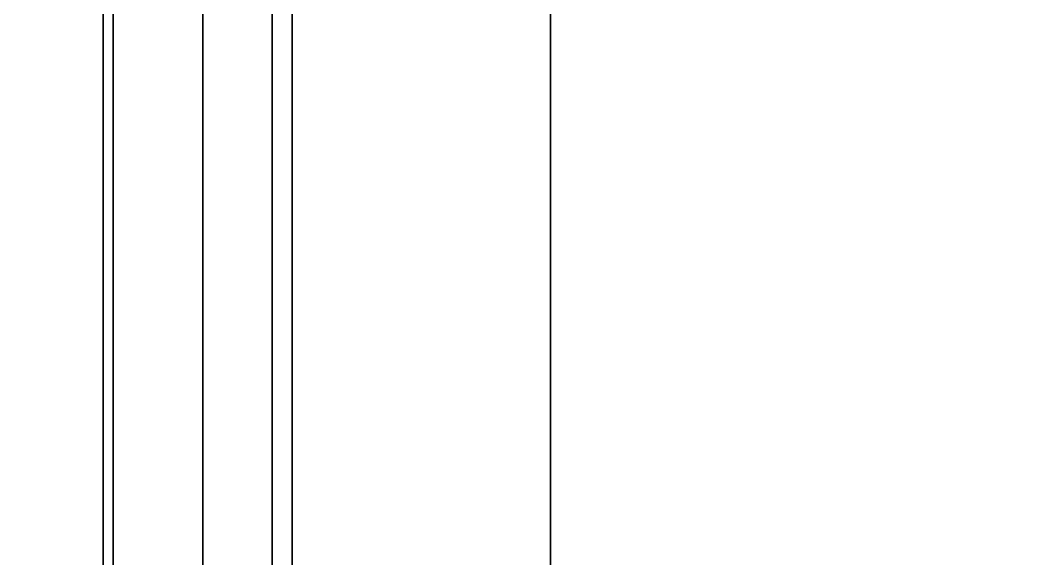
# Model space of a CAD drawing. Extents: x 0 to 4956, y -4930 to 0.
# Drawn here: x 1784.3 to 1988.2, y -1159.3 to -1050.9 of the extents above; entities that cross this region are included whole.
import ezdxf

# ---------------------------------------------------------------- set-up
doc = ezdxf.new("R2010")
doc.units = 0
for name, color, linetype in [('LAYER0', 7, 'CONTINUOUS'), ('LAYER40', 9, 'CONTINUOUS'), ('LAYER44', 7, 'CONTINUOUS'), ('LAYER49', 7, 'CONTINUOUS'), ('LAYER63', 9, 'CONTINUOUS'), ('LAYER79', 7, 'CONTINUOUS'), ('LAYER80', 7, 'CONTINUOUS')]:
    doc.layers.add(name, color=color, linetype=linetype)

msp = doc.modelspace()

# ---------------------------------------------------------------- linework, layer by layer
at = {"layer": 'LAYER0', "invisible_edges": 1}
for points in [[(4956, 0), (0, -4930), (0, 0), (4956, 0)], [(4956, -4930, 5), (0, 0, 5), (0, -4930, 5), (4956, -4930, 5)], [(0, 0, 5), (4956, -4930, 5), (4956, 0, 5), (0, 0, 5)], [(0, -4930), (4956, 0), (4956, -4930), (0, -4930)]]:
    msp.add_3dface(points, dxfattribs=at)
at = {"layer": 'LAYER40', "invisible_edges": 1}
for points in [[(2301, -1394, 760), (1801, -532, 760), (2301, -532, 760), (2301, -1394, 760)], [(1801, -532, 760), (2301, -1394, 760), (1801, -1394, 760), (1801, -532, 760)], [(1801, -1394, 778), (1801, -532, 760), (1801, -1394, 760), (1801, -1394, 778)], [(1801, -532, 760), (1801, -1394, 778), (1801, -532, 778), (1801, -532, 760)], [(1801, -1394, 778), (2301, -532, 778), (1801, -532, 778), (1801, -1394, 778)], [(2301, -532, 778), (1801, -1394, 778), (2301, -1394, 778), (2301, -532, 778)]]:
    msp.add_3dface(points, dxfattribs=at)
at = {"layer": 'LAYER44', "invisible_edges": 1}
for points in [[(1821, -573.999, 742), (1891, -1357.999, 742), (1821, -1357.999, 742), (1821, -573.999, 742)], [(1891, -1357.999, 742), (1821, -573.999, 742), (1891, -573.999, 742), (1891, -1357.999, 742)], [(1821, -1357.999, 760), (1821, -573.999, 742), (1821, -1357.999, 742), (1821, -1357.999, 760)], [(1821, -573.999, 742), (1821, -1357.999, 760), (1821, -573.999, 760), (1821, -573.999, 742)], [(1891, -573.999, 760), (1821, -1357.999, 760), (1891, -1357.999, 760), (1891, -573.999, 760)], [(1821, -1357.999, 760), (1891, -573.999, 760), (1821, -573.999, 760), (1821, -1357.999, 760)], [(1891, -573.999, 760), (1891, -1357.999, 742), (1891, -573.999, 742), (1891, -573.999, 760)], [(1891, -1357.999, 742), (1891, -573.999, 760), (1891, -1357.999, 760), (1891, -1357.999, 742)]]:
    msp.add_3dface(points, dxfattribs=at)
at = {"layer": 'LAYER49', "invisible_edges": 1}
for points in [[(1821, -573.999, 625), (2301, -1357.999, 625), (1821, -1357.999, 625), (1821, -573.999, 625)], [(2301, -1357.999, 625), (1821, -573.999, 625), (2301, -573.999, 625), (2301, -1357.999, 625)], [(1821, -1357.999, 643), (1821, -573.999, 625), (1821, -1357.999, 625), (1821, -1357.999, 643)], [(1821, -573.999, 625), (1821, -1357.999, 643), (1821, -573.999, 643), (1821, -573.999, 625)], [(2301, -573.999, 643), (1821, -1357.999, 643), (2301, -1357.999, 643), (2301, -573.999, 643)], [(1821, -1357.999, 643), (2301, -573.999, 643), (1821, -573.999, 643), (1821, -1357.999, 643)]]:
    msp.add_3dface(points, dxfattribs=at)
at = {"layer": 'LAYER63', "invisible_edges": 1}
for points in [[(1803, -964, 625.5), (1821, -1370, 625.5), (1803, -1370, 625.5), (1803, -964, 625.5)], [(1821, -1370, 625.5), (1803, -964, 625.5), (1821, -964, 625.5), (1821, -1370, 625.5)], [(1821, -964, 754.5), (1803, -1370, 754.5), (1821, -1370, 754.5), (1821, -964, 754.5)], [(1803, -1370, 754.5), (1821, -964, 754.5), (1803, -964, 754.5), (1803, -1370, 754.5)], [(1803, -1370, 754.5), (1803, -964, 625.5), (1803, -1370, 625.5), (1803, -1370, 754.5)], [(1803, -964, 625.5), (1803, -1370, 754.5), (1803, -964, 754.5), (1803, -964, 625.5)], [(1821, -964, 754.5), (1821, -1370, 625.5), (1821, -964, 625.5), (1821, -964, 754.5)], [(1821, -1370, 625.5), (1821, -964, 754.5), (1821, -1370, 754.5), (1821, -1370, 625.5)]]:
    msp.add_3dface(points, dxfattribs=at)
at = {"layer": 'LAYER79', "invisible_edges": 1}
for points in [[(1835, -1003.499, 661.5), (2207, -1329.499, 661.5), (1835, -1329.499, 661.5), (1835, -1003.499, 661.5)], [(2207, -1329.499, 661.5), (1835, -1003.499, 661.5), (2207, -1003.499, 661.5), (2207, -1329.499, 661.5)], [(1835, -1329.499, 667.5), (1835, -1003.499, 661.5), (1835, -1329.499, 661.5), (1835, -1329.499, 667.5)], [(1835, -1003.499, 661.5), (1835, -1329.499, 667.5), (1835, -1003.499, 667.5), (1835, -1003.499, 661.5)], [(2207, -1003.499, 667.5), (1835, -1329.499, 667.5), (2207, -1329.499, 667.5), (2207, -1003.499, 667.5)], [(1835, -1329.499, 667.5), (2207, -1003.499, 667.5), (1835, -1003.499, 667.5), (1835, -1329.499, 667.5)]]:
    msp.add_3dface(points, dxfattribs=at)
at = {"layer": 'LAYER80', "invisible_edges": 1}
for points in [[(1821, -1007.499, 738), (1821, -1325.499, 648), (1821, -1325.499, 738), (1821, -1007.499, 738)], [(1821, -1325.499, 648), (1821, -1007.499, 738), (1821, -1007.499, 648), (1821, -1325.499, 648)], [(1839, -1007.499, 648), (1821, -1325.499, 648), (1821, -1007.499, 648), (1839, -1007.499, 648)], [(1821, -1325.499, 648), (1839, -1007.499, 648), (1839, -1325.499, 648), (1821, -1325.499, 648)], [(1839, -1325.499, 738), (1821, -1007.499, 738), (1821, -1325.499, 738), (1839, -1325.499, 738)], [(1821, -1007.499, 738), (1839, -1325.499, 738), (1839, -1007.499, 738), (1821, -1007.499, 738)], [(1839, -1007.499, 648), (1839, -1325.499, 738), (1839, -1325.499, 648), (1839, -1007.499, 648)], [(1839, -1325.499, 738), (1839, -1007.499, 648), (1839, -1007.499, 738), (1839, -1325.499, 738)]]:
    msp.add_3dface(points, dxfattribs=at)

doc.saveas('drawing.dxf')
